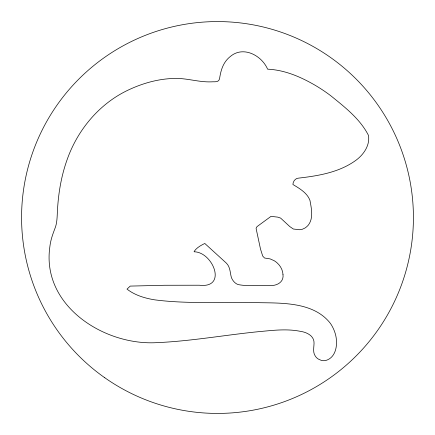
<?xml version="1.0" encoding="UTF-8"?>
<svg xmlns="http://www.w3.org/2000/svg" width="435" height="435" viewBox="0 0 435 435"><rect width="100%" height="100%" fill="white"/><g stroke="black" fill="none" stroke-linecap="round" stroke-linejoin="round"><path stroke-width="0.65" d="M282.995 274.545C284.109 282.793 275.572 286.458 268.623 285.393C258.499 285.17 248.119 286.534 238.135 284.572C235.998 283.832 234.237 282.304 232.97 280.45A14.899 14.899 0 0 1 231.376 277.465C229.995 272.489 230.311 266.628 226.075 262.86L204.787 243.464C200.839 245.394 196.538 247.76 194.092 251.517L194.233 251.789C212.927 252.077 227.799 288.633 199.273 285.219L164.577 285.268L130.234 286.094L127.004 289.128C134.997 295.316 144.915 298.263 154.762 299.851C189.682 304.375 225.096 301.509 260.168 302.711C284.039 303.043 314.239 302.564 330.426 323.428A35.637 35.637 0 0 1 334.819 332.275C338.212 341.839 337.228 357.26 325.679 360.517A9.695 9.695 0 0 1 321.199 360.349L318.284 359.027A9.624 9.624 0 0 1 315.413 356.276C312.586 352.448 313.972 347.56 314.043 343.237C314.347 335.668 306.447 332.133 300.085 331.28C286.203 328.545 271.978 330.469 258.042 331.726C224.215 335.124 190.628 341.236 156.616 342.655C104.079 345.629 41.63 305.783 49.802 247.172A56.648 56.648 0 0 1 51.036 240.24C52.146 235.612 53.935 231.192 55.577 226.744C57.616 220.099 57.034 213.025 57.73 206.195C58.883 190.405 61.743 174.68 67.093 159.754C77.571 129.831 99.419 103.59 128.32 90.018C142.044 83.536 156.926 79.213 172.14 78.512C185.272 77.544 197.925 82.291 211.051 81.867C213.857 81.481 218.974 82.835 219.544 78.811C220.491 72.514 222.008 66.022 225.993 60.889A24.36 24.36 0 0 1 230.289 56.534C243.138 45.496 261.685 55.37 267.617 69.181C284.86 69.943 301.074 77.028 315.767 85.641A164.006 164.006 0 0 1 330.682 95.673C344.786 107.113 360.137 118.94 368.488 135.426C370.071 145.317 363.731 154.485 356.113 160.151C339.588 172.293 318.681 175.816 298.791 178.094C295.452 178.002 292.978 181.477 292.902 184.494C299.449 188.447 307.17 192.83 309.965 200.426C311.395 208.349 313.662 218.022 308.393 225.015A16.552 16.552 0 0 1 305.017 228.005L302.091 229.375L299.536 229.729L293.331 229.017L289.753 226.537L280.624 218.098L277.748 217.13L271.027 216.353L257.264 226.445L256.405 227.385L256.101 228.478L260.494 249.027L262.696 256.057L264.54 258.015L270.108 258.89L274.137 260.69A20.217 20.217 0 0 1 276.997 262.773C280.396 265.736 282.766 269.999 282.995 274.545M104.819 377.776A195.919 195.919 0 0 0 412.641 234.949A195.919 195.919 0 0 0 135.04 39.775A195.919 195.919 0 0 0 104.819 377.776"/></g></svg>
